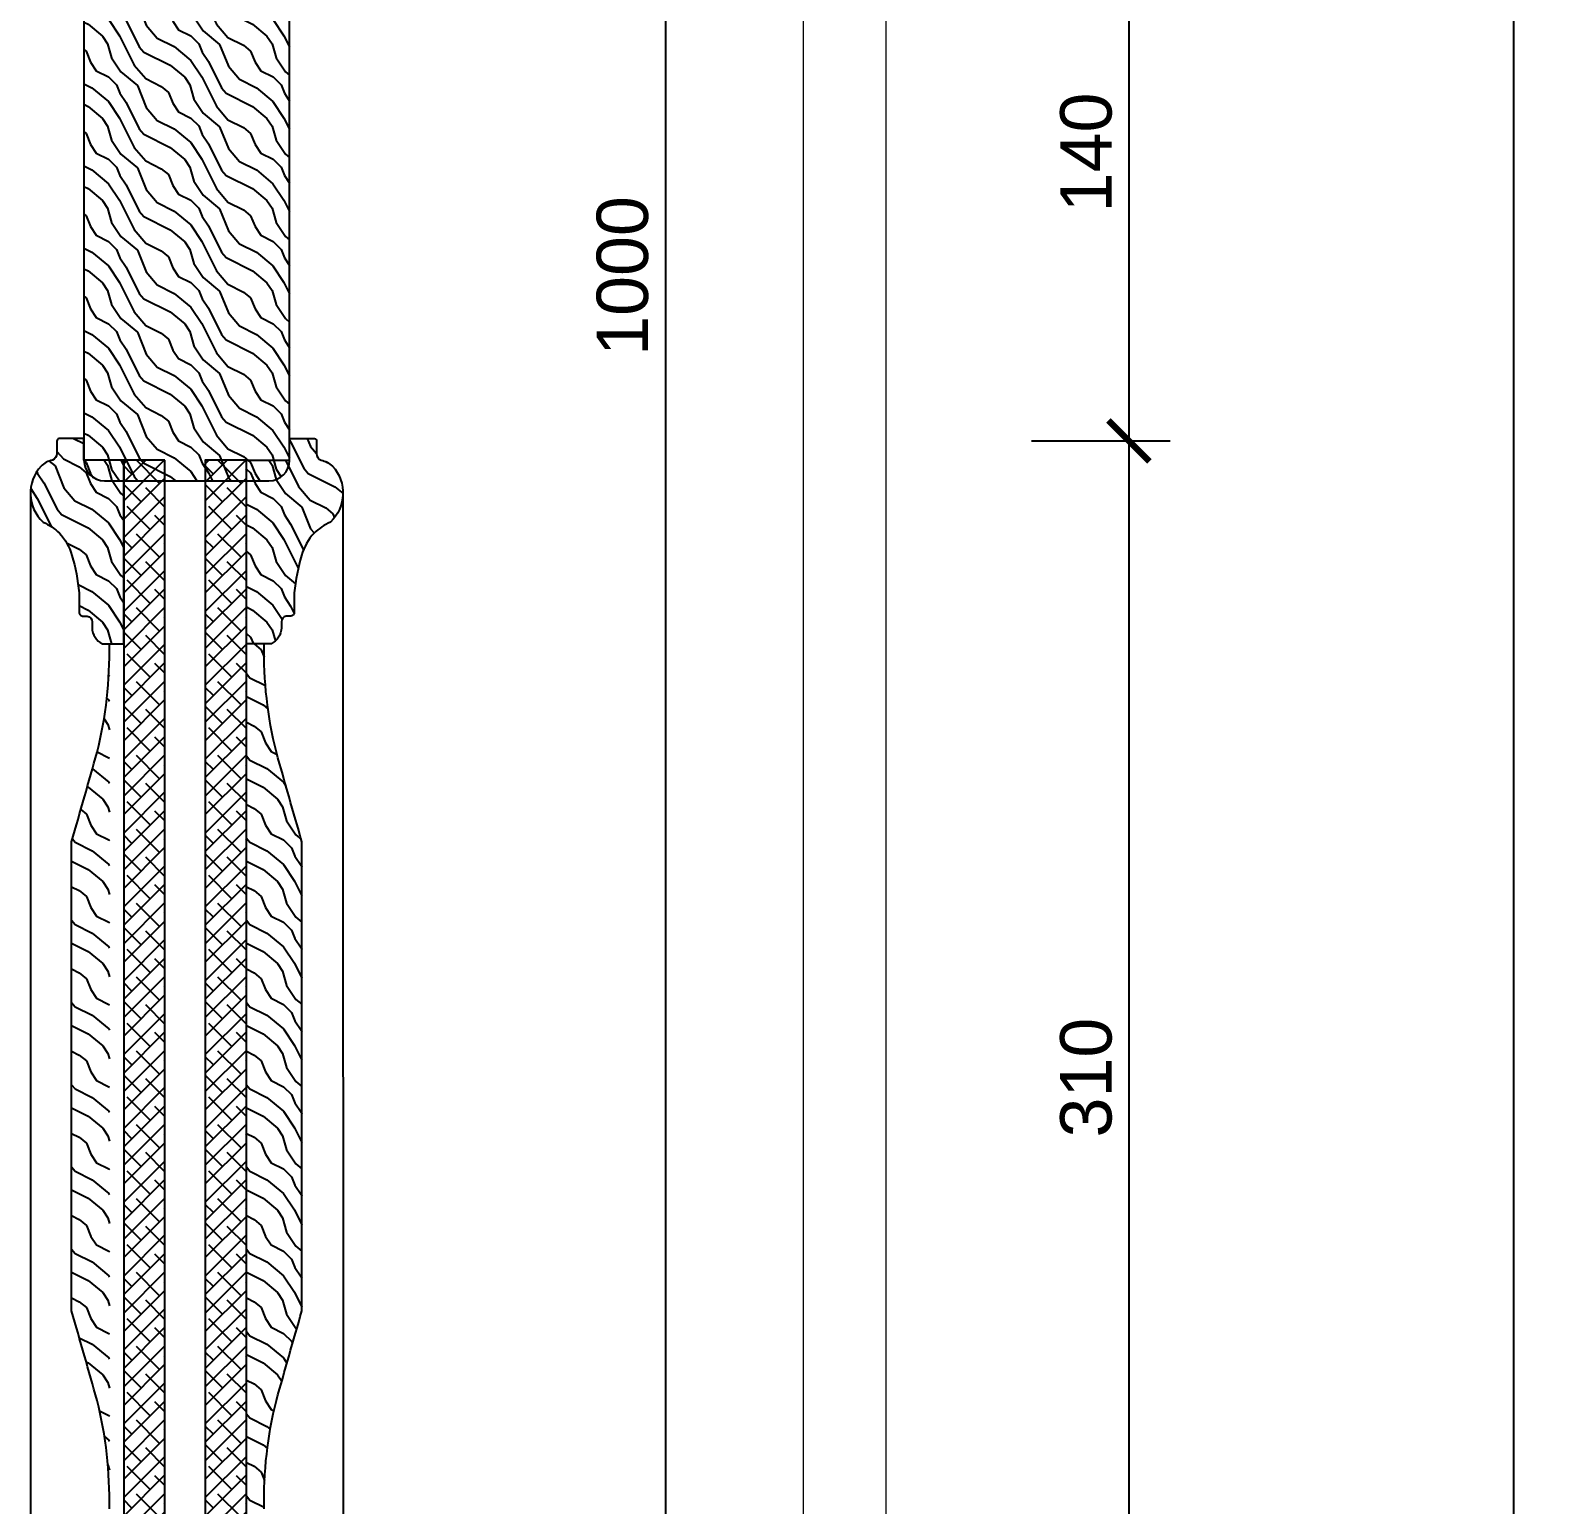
# Model space of a CAD drawing. Header units: millimetres. Extents: x -59920 to -20716, y 18887 to 47087.
# Drawn here: x -32601.2 to -32230.6, y 32014.4 to 32372.9 of the extents above; entities that cross this region are included whole.
import ezdxf

# ---------------------------------------------------------------- set-up
doc = ezdxf.new("R2010")
doc.units = ezdxf.units.MM
doc.layers.add('_ACM-A-DETL-THIN', color=2, linetype='Continuous', lineweight=13)
for name, color, linetype in [('DE-MT', 2, 'Continuous'), ('I-DETL-LW01', 1, 'Continuous'), ('I-DETL-LW251', 251, 'Continuous'), ('I-PL-DOOR', 2, 'Continuous'), ('PE-尺寸标注', 44, 'Continuous')]:
    doc.layers.add(name, color=color, linetype=linetype)
doc.styles.add('Arial', font='arial.ttf')
doc.dimstyles.new('WALL TYPE$0$Aec-Arch-M-5', dxfattribs={"dimscale": 5, "dimtxt": 2.5, "dimasz": 2, "dimexe": 2, "dimexo": 3, "dimgap": 0.8, "dimtad": 1, "dimdec": 0, "dimrnd": 1, "dimzin": 3, "dimdsep": 46, "dimtxsty": 'Arial', "dimblk": 'WALL TYPE$0$_ArchTick', "dimcen": 2.5, "dimdle": 2, "dimclrt": 256, "dimazin": 2, "dimtfac": 0.75, "dimtdec": 0, "dimtix": 1, "dimtmove": 2, "dimatfit": 2, "dimfxl": 5, "dimtolj": 1, "dimtzin": 0, "dimarcsym": 0})
pattern_1 = [(333.4349488199999, (-62010.38234394568, -4871.443039629416), (-1.019981876737565e-09, -19.9999999776412), [4.621368350000001, -17.7393114]), (310.60129465, (-61993.08837769568, -4858.286000279415), (1.801354732045014e-08, -19.99999998960277), [4.158066499999999, -88.037378]), (310.60129465, (-61973.08837769568, -4868.286000279415), (1.801354732045014e-08, -19.99999998960277), [4.158066499999999, -88.037378]), (310.60129465, (-61953.08837769568, -4878.286000279415), (-1.452602260698653e-08, -19.99999995163994), [4.158066499999999, -88.037378]), (333.4349488199999, (-62013.17721594567, -4861.295603629416), (-1.019981876737565e-09, -19.9999999776412), [4.237007800000001, -18.12367195]), (320.19442891, (-62009.38752094566, -4863.190451129416), (7.906897359077856e-10, -20.00000001048199), [2.2404905, -75.86200600000001]), (320.19442891, (-61989.38752094566, -4873.190451129416), (7.906897359077856e-10, -20.00000001048199), [2.2404905, -75.86200600000001]), (320.19442891, (-61969.38752094566, -4883.190451129416), (7.906897359077856e-10, -20.00000001048199), [2.2404905, -75.86200600000001]), (291.8014094899999, (-62007.66632844566, -4864.624778179412), (-2.658085085371908e-08, -19.99999999207266), [2.868712150000001, -50.98293590000001]), (303.69006753, (-62006.60091549568, -4867.288310579414), (-1.246419523148746e-08, -20.00000002516126), [2.521813, -33.53369975]), (333.4349488, (-62005.20206534566, -4869.386585829412), (-8.001298512638747e-09, -19.99999997764121), [3.3552885, -19.00539090000001]), (314.9999999999999, (-62002.20100374566, -4870.887116629416), (-8.88178418209734e-15, -19.99999996643937), [2.7178182, -53.85072430000001]), (314.9999999999999, (-61982.20100374566, -4880.887116629416), (-8.88178418209734e-15, -19.99999996643937), [2.7178182, -53.85072430000001]), (291.8014094899999, (-62000.27921609566, -4872.808904279413), (-2.658085085371908e-08, -19.99999999207266), [2.19237, -51.65927800000001]), (333.4349488, (-62013.63937679568, -4854.814523179415), (-8.001298512638747e-09, -19.99999997764121), [7.189599900000001, -15.1710799]), (320.19442891, (-62007.20880314568, -4858.029810029413), (7.906897359077856e-10, -20.00000001048199), [4.573562000000001, -73.52893490000001]), (320.19442891, (-61987.20880314568, -4868.029810029413), (7.906897359077856e-10, -20.00000001048199), [4.573562000000001, -73.52893490000001]), (320.19442891, (-61967.20880314568, -4878.029810029413), (7.906897359077856e-10, -20.00000001048199), [4.573562000000001, -73.52893490000001]), (303.69006753, (-62003.69529559568, -4860.957732979416), (-1.246419523148746e-08, -20.00000002516126), [2.240559500000001, -33.81495340000001]), (285.9453959, (-62002.45245689567, -4862.821991029417), (-1.449476095816138e-06, -19.99999999510855), [3.5624845, -69.23861445000001]), (303.69006753, (-62001.47376719568, -4866.247405129416), (-1.246419523148746e-08, -20.00000002516126), [4.092966500000001, -31.96254620000001]), (320.19442891, (-61999.20339784567, -4869.652959129413), (7.906897359077856e-10, -20.00000001048199), [5.197338000000001, -72.90515900000001]), (320.19442891, (-61979.20339784567, -4879.652959129413), (7.906897359077856e-10, -20.00000001048199), [5.197338000000001, -72.90515900000001]), (320.1944289, (-61959.20339784567, -4889.652959129413), (-2.699968026931293e-09, -20.00000001048199), [5.197338000000001, -72.90515900000001]), (291.8014094899999, (-61995.21069009567, -4872.980218979417), (-2.658085085371908e-08, -19.99999999207266), [5.714501500000001, -48.13714700000001]), (320.19442891, (-62006.24886644568, -4853.509778379415), (7.906897359077856e-10, -20.00000001048199), [5.214066750000002, -72.88843]), (320.19442891, (-61986.24886644568, -4863.509778379415), (7.906897359077856e-10, -20.00000001048199), [5.214066750000002, -72.88843]), (320.19442891, (-61966.24886644568, -4873.509778379415), (7.906897359077856e-10, -20.00000001048199), [5.214066750000002, -72.88843]), (303.69006753, (-62002.24330944568, -4856.847742579415), (-1.246419523148746e-08, -20.00000002516126), [4.838075000000001, -31.21743775000001]), (296.56505118, (-61999.55962824568, -4860.873264279417), (1.01996633361524e-09, -19.9999999776412), [7.985959999999992, -81.45675899999986]), (296.56505118, (-61979.55962824568, -4870.873264279417), (1.01996633361524e-09, -19.9999999776412), [7.985959999999992, -81.45675899999986]), (310.60129465, (-61995.98817994568, -4868.016145379417), (1.801354732045014e-08, -19.99999998960277), [4.3193014, -87.87614315]), (310.60129465, (-61975.98817994568, -4878.016145379417), (1.801354732045014e-08, -19.99999998960277), [4.3193014, -87.87614315]), (310.60129465, (-61955.98817994568, -4888.016143379416), (1.801354732045014e-08, -19.99999998960277), [4.3193014, -87.87614315]), (303.69006753, (-61999.46499089568, -4854.844467879415), (-1.246419523148746e-08, -20.00000002516126), [2.735791650000001, -33.31972211000001]), (296.5650512, (-61997.94744674567, -4857.120784129413), (8.001280749070372e-09, -19.99999997764121), [7.15807619999999, -82.28464299999983]), (296.5650512, (-61977.94744674567, -4867.120784129413), (-8.144143692767615e-08, -20.00000002236256), [7.15807619999999, -82.28464299999983]), (310.60129465, (-61994.74625794566, -4863.523162129419), (1.801354732045014e-08, -19.99999998960277), [1.700823, -90.49462155]), (310.60129465, (-61974.74625794566, -4873.523162129419), (1.801354732045014e-08, -19.99999998960277), [1.700823, -90.49462155]), (310.60129465, (-61954.74625794566, -4883.523161879417), (1.801354732045014e-08, -19.99999998960277), [1.700823, -90.49462155])]

# ---------------------------------------------------------------- blocks, each defined once
blk = doc.blocks.new('WALL TYPE$0$_ArchTick')
at = {"color": 0, "linetype": 'ByBlock', "const_width": 0.15}
blk.add_lwpolyline([(-0.5, -0.5), (0.5, 0.5)], dxfattribs=at)
blk = doc.blocks.new('*D76')
at = {"layer": 'DE-MT', "color": 0, "lineweight": -2, "transparency": 16777216}
for p, q in [((-32334.06600444522, 32283.10976920863), (-32334.06600444522, 31953.42524147988)), ((-32357.7902243251, 32273.10976920863), (-32324.06600444522, 32273.10976920863)), ((-32357.79022432509, 31963.42524147988), (-32324.06600444522, 31963.42524147988))]:
    blk.add_line(p, q, dxfattribs=at)
at = {"layer": 'Defpoints', "color": 0, "transparency": 16777216}
for p in [(-32372.7902243251, 32273.10976920863), (-32372.79022432509, 31963.42524147988), (-32334.06600444522, 31963.42524147988)]:
    blk.add_point(p, dxfattribs=at)
at = {"layer": 'DE-MT', "color": 0, "lineweight": -2, "transparency": 16777216, "xscale": 10, "yscale": 10, "zscale": 10}
for p, rotation in [((-32334.06600444522, 32273.10976920863), 90), ((-32334.06600444522, 31963.42524147988), 270)]:
    blk.add_blockref('WALL TYPE$0$_ArchTick', p, dxfattribs=dict(at, rotation=rotation))
at = {"layer": 'DE-MT', "transparency": 16777216, "insert": (-32344.45243009323, 32118.26750534425), "char_height": 12.5, "attachment_point": 5, "rotation": 90, "style": 'Arial'}
blk.add_mtext('\\A1;310', dxfattribs=at)
blk = doc.blocks.new('*D78')
at = {"layer": 'DE-MT', "color": 0, "lineweight": -2, "transparency": 16777216}
for p, q in [((-32334.06600444522, 32423.42523913367), (-32334.06600444522, 32263.10976920863)), ((-32357.79022432509, 32413.42523913367), (-32324.06600444522, 32413.42523913367)), ((-32357.7902243251, 32273.10976920863), (-32324.06600444522, 32273.10976920863))]:
    blk.add_line(p, q, dxfattribs=at)
at = {"layer": 'Defpoints', "color": 0, "transparency": 16777216}
for p in [(-32372.79022432509, 32413.42523913367), (-32372.7902243251, 32273.10976920863), (-32334.06600444522, 32273.10976920863)]:
    blk.add_point(p, dxfattribs=at)
at = {"layer": 'DE-MT', "color": 0, "lineweight": -2, "transparency": 16777216, "xscale": 10, "yscale": 10, "zscale": 10}
for p, rotation in [((-32334.06600444522, 32413.42523913367), 90), ((-32334.06600444522, 32273.10976920863), 270)]:
    blk.add_blockref('WALL TYPE$0$_ArchTick', p, dxfattribs=dict(at, rotation=rotation))
at = {"layer": 'DE-MT', "transparency": 16777216, "insert": (-32344.44816679173, 32343.26750417115), "char_height": 12.5, "attachment_point": 5, "rotation": 90, "style": 'Arial'}
blk.add_mtext('\\A1;140', dxfattribs=at)
blk = doc.blocks.new('*D100')
at = {"layer": 'DE-MT', "color": 0, "lineweight": -2, "transparency": 16777216}
for p, q in [((-32240.56888400178, 35108.06342534166), (-32240.56888400178, 31803.42524075781)), ((-32378.19000034612, 35098.06342534166), (-32230.56888400178, 35098.06342534166)), ((-32378.18965275053, 31813.42524075781), (-32230.56888400178, 31813.42524075781))]:
    blk.add_line(p, q, dxfattribs=at)
at = {"layer": 'Defpoints', "color": 0, "transparency": 16777216}
for p in [(-32393.19000034612, 35098.06342534166), (-32393.18965275053, 31813.42524075781), (-32240.56888400178, 31813.42524075781)]:
    blk.add_point(p, dxfattribs=at)
at = {"layer": 'DE-MT', "color": 0, "lineweight": -2, "transparency": 16777216, "xscale": 10, "yscale": 10, "zscale": 10}
for p, rotation in [((-32240.56888400178, 35098.06342534166), 90), ((-32240.56888400178, 31813.42524075781), 270)]:
    blk.add_blockref('WALL TYPE$0$_ArchTick', p, dxfattribs=dict(at, rotation=rotation))
at = {"layer": 'DE-MT', "transparency": 16777216, "insert": (-32250.95530964973, 32784.99431544964), "char_height": 12.5, "attachment_point": 5, "rotation": 90, "style": 'Arial'}
blk.add_mtext('\\A1;3285', dxfattribs=at)
blk = doc.blocks.new('*D97')
at = {"layer": 'DE-MT', "color": 0, "lineweight": -2, "transparency": 16777216}
for p, q in [((-32446.79532996926, 32823.02950510204), (-32446.79532996926, 31803.42524075781)), ((-32504.28839977216, 32813.02950510204), (-32436.79532996926, 32813.02950510204)), ((-32464.34072236041, 31813.42524075781), (-32436.79532996926, 31813.42524075781))]:
    blk.add_line(p, q, dxfattribs=at)
at = {"layer": 'Defpoints', "color": 0, "transparency": 16777216}
for p in [(-32519.28839977216, 32813.02950510204), (-32479.34072236041, 31813.42524075781), (-32446.79532996926, 31813.42524075781)]:
    blk.add_point(p, dxfattribs=at)
at = {"layer": 'DE-MT', "color": 0, "lineweight": -2, "transparency": 16777216, "xscale": 10, "yscale": 10, "zscale": 10}
for p, rotation in [((-32446.79532996926, 32813.02950510204), 90), ((-32446.79532996926, 31813.42524075781), 270)]:
    blk.add_blockref('WALL TYPE$0$_ArchTick', p, dxfattribs=dict(at, rotation=rotation))
at = {"layer": 'DE-MT', "transparency": 16777216, "insert": (-32457.17749231576, 32313.22737292993), "char_height": 12.5, "attachment_point": 5, "rotation": 90, "style": 'Arial'}
blk.add_mtext('\\A1;1000', dxfattribs=at)

msp = doc.modelspace()

# ---------------------------------------------------------------- hatches: boundary and pattern name
at = {"layer": 'I-DETL-LW251'}
h = msp.add_hatch(dxfattribs=at)
h.set_pattern_fill('ANSI38', color=250, angle=-360.0000000000001)
h.set_pattern_definition([(44.99999999999994, (-61724.20981574882, -3303.509673697354), (-2.245064030267286, 2.245064030267291), []), (134.9999999999999, (-61724.20981574882, -3303.509673697354), (-6.735192090801862, 2.245064030267295), [7.9375, -4.7625])])
h.paths.add_polyline_path([(-32568.51376072472, 32268.42534543986), (-32578.51376072472, 32268.42534543986), (-32578.51376072469, 31968.73738295545), (-32568.51376072469, 31968.73738295545)])
h = msp.add_hatch(dxfattribs=at)
h.set_pattern_fill('ANSI38', color=250, angle=-360.0000000000001)
h.set_pattern_definition([(44.99999999999994, (-61704.38612491326, -3303.509778387899), (-2.245064030267286, 2.245064030267291), []), (134.9999999999999, (-61704.38612491326, -3303.509778387899), (-6.735192090801862, 2.245064030267295), [7.9375, -4.7625])])
h.paths.add_polyline_path([(-32548.69006988914, 32268.42524074931), (-32558.69006988914, 32268.42524074931), (-32558.69006988912, 31968.73727826491), (-32548.69006988912, 31968.73727826491)])
at = {"layer": 'PE-尺寸标注'}
h = msp.add_hatch(dxfattribs=at)
h.set_pattern_fill('木纹面1', color=250, scale=5.000000000000001, angle=-90.00000000000001, style=0, pattern_type=2)
h.set_pattern_definition([(333.4349488199999, (-62010.38234394566, -4268.943039629648), (-1.019981876737565e-09, -19.9999999776412), [4.621368350000001, -17.7393114]), (310.60129465, (-61993.08837769566, -4255.786000279648), (1.801354732045014e-08, -19.99999998960277), [4.158066499999999, -88.037378]), (310.60129465, (-61973.08837769566, -4265.786000279648), (1.801354732045014e-08, -19.99999998960277), [4.158066499999999, -88.037378]), (310.60129465, (-61953.08837769566, -4275.786000279648), (-1.452602260698653e-08, -19.99999995163994), [4.158066499999999, -88.037378]), (333.4349488199999, (-62013.17721594566, -4258.795603629649), (-1.019981876737565e-09, -19.9999999776412), [4.237007800000001, -18.12367195]), (320.19442891, (-62009.38752094566, -4260.690451129649), (7.906897359077856e-10, -20.00000001048199), [2.2404905, -75.86200600000001]), (320.19442891, (-61989.38752094566, -4270.690451129649), (7.906897359077856e-10, -20.00000001048199), [2.2404905, -75.86200600000001]), (320.19442891, (-61969.38752094566, -4280.690451129649), (7.906897359077856e-10, -20.00000001048199), [2.2404905, -75.86200600000001]), (291.8014094899999, (-62007.66632844566, -4262.124778179645), (-2.658085085371908e-08, -19.99999999207266), [2.868712150000001, -50.98293590000001]), (303.69006753, (-62006.60091549567, -4264.788310579646), (-1.246419523148746e-08, -20.00000002516126), [2.521813, -33.53369975]), (333.4349488, (-62005.20206534566, -4266.886585829645), (-8.001298512638747e-09, -19.99999997764121), [3.3552885, -19.00539090000001]), (314.9999999999999, (-62002.20100374566, -4268.387116629649), (-8.88178418209734e-15, -19.99999996643937), [2.7178182, -53.85072430000001]), (314.9999999999999, (-61982.20100374566, -4278.387116629649), (-8.88178418209734e-15, -19.99999996643937), [2.7178182, -53.85072430000001]), (291.8014094899999, (-62000.27921609566, -4270.308904279646), (-2.658085085371908e-08, -19.99999999207266), [2.19237, -51.65927800000001]), (333.4349488, (-62013.63937679566, -4252.314523179648), (-8.001298512638747e-09, -19.99999997764121), [7.189599900000001, -15.1710799]), (320.19442891, (-62007.20880314567, -4255.529810029646), (7.906897359077856e-10, -20.00000001048199), [4.573562000000001, -73.52893490000001]), (320.19442891, (-61987.20880314567, -4265.529810029646), (7.906897359077856e-10, -20.00000001048199), [4.573562000000001, -73.52893490000001]), (320.19442891, (-61967.20880314567, -4275.529810029646), (7.906897359077856e-10, -20.00000001048199), [4.573562000000001, -73.52893490000001]), (303.69006753, (-62003.69529559567, -4258.457732979648), (-1.246419523148746e-08, -20.00000002516126), [2.240559500000001, -33.81495340000001]), (285.9453959, (-62002.45245689565, -4260.32199102965), (-1.449476095816138e-06, -19.99999999510855), [3.5624845, -69.23861445000001]), (303.69006753, (-62001.47376719567, -4263.747405129649), (-1.246419523148746e-08, -20.00000002516126), [4.092966500000001, -31.96254620000001]), (320.19442891, (-61999.20339784566, -4267.152959129646), (7.906897359077856e-10, -20.00000001048199), [5.197338000000001, -72.90515900000001]), (320.19442891, (-61979.20339784566, -4277.152959129646), (7.906897359077856e-10, -20.00000001048199), [5.197338000000001, -72.90515900000001]), (320.1944289, (-61959.20339784566, -4287.152959129646), (-2.699968026931293e-09, -20.00000001048199), [5.197338000000001, -72.90515900000001]), (291.8014094899999, (-61995.21069009566, -4270.48021897965), (-2.658085085371908e-08, -19.99999999207266), [5.714501500000001, -48.13714700000001]), (320.19442891, (-62006.24886644566, -4251.009778379648), (7.906897359077856e-10, -20.00000001048199), [5.214066750000002, -72.88843]), (320.19442891, (-61986.24886644566, -4261.009778379648), (7.906897359077856e-10, -20.00000001048199), [5.214066750000002, -72.88843]), (320.19442891, (-61966.24886644566, -4271.009778379648), (7.906897359077856e-10, -20.00000001048199), [5.214066750000002, -72.88843]), (303.69006753, (-62002.24330944566, -4254.347742579648), (-1.246419523148746e-08, -20.00000002516126), [4.838075000000001, -31.21743775000001]), (296.56505118, (-61999.55962824567, -4258.373264279649), (1.01996633361524e-09, -19.9999999776412), [7.985959999999992, -81.45675899999988]), (296.56505118, (-61979.55962824567, -4268.373264279649), (1.01996633361524e-09, -19.9999999776412), [7.985959999999992, -81.45675899999988]), (310.60129465, (-61995.98817994566, -4265.51614537965), (1.801354732045014e-08, -19.99999998960277), [4.3193014, -87.87614315]), (310.60129465, (-61975.98817994566, -4275.51614537965), (1.801354732045014e-08, -19.99999998960277), [4.3193014, -87.87614315]), (310.60129465, (-61955.98817994566, -4285.516143379649), (1.801354732045014e-08, -19.99999998960277), [4.3193014, -87.87614315]), (303.69006753, (-61999.46499089566, -4252.344467879648), (-1.246419523148746e-08, -20.00000002516126), [2.735791650000001, -33.31972211000001]), (296.5650512, (-61997.94744674566, -4254.620784129645), (8.001280749070372e-09, -19.99999997764121), [7.158076199999991, -82.28464299999985]), (296.5650512, (-61977.94744674566, -4264.620784129645), (-8.144143692767615e-08, -20.00000002236256), [7.158076199999991, -82.28464299999985]), (310.60129465, (-61994.74625794566, -4261.023162129652), (1.801354732045014e-08, -19.99999998960277), [1.700823, -90.49462155]), (310.60129465, (-61974.74625794566, -4271.023162129652), (1.801354732045014e-08, -19.99999998960277), [1.700823, -90.49462155]), (310.60129465, (-61954.74625794566, -4281.02316187965), (1.801354732045014e-08, -19.99999998960277), [1.700823, -90.49462155])])
edge = h.paths.add_edge_path()
edge.add_line((-32538.19000034611, 32268.4252407578), (-32538.19000034611, 32413.73727827339))
edge.add_arc((-32543.19000034611, 32413.73727827339), 5, 0, 90)
edge.add_line((-32543.19000034611, 32418.73727827339), (-32583.19000034611, 32418.73727827339))
edge.add_arc((-32583.19000034611, 32413.73727827339), 5, 90, 180)
edge.add_line((-32588.19000034611, 32413.73727827339), (-32588.19000034611, 32268.4252407578))
edge.add_arc((-32583.19000034611, 32268.4252407578), 5, 180, 270)
edge.add_line((-32583.19000034611, 32263.4252407578), (-32543.19000034611, 32263.4252407578))
edge.add_arc((-32543.19000034611, 32268.4252407578), 5, 270, 360)
h = msp.add_hatch(dxfattribs=at)
h.set_pattern_fill('木纹面1', color=250, scale=5.000000000000001, angle=-90.00000000000001, style=0, pattern_type=2)
h.set_pattern_definition(pattern_1)
edge = h.paths.add_edge_path()
edge.add_line((-32588.19000030834, 32273.73727744231), (-32594.25574866901, 32273.73727978851))
edge.add_arc((-32594.10922793368, 32273.10976920859), 0.6443895202438417, 103.1428197418985, 182.5104365691178)
edge.add_line((-32594.75299900729, 32273.08154406752), (-32594.75246691067, 32270.03215742098))
edge.add_arc((-32596.6301545902, 32270.12637961133), 1.880050223536046, 294.11766856359344, 357.12731274449305, ccw=False)
edge.add_arc((-32594.94390089545, 32263.21822018631), 5.272757648917668, 100.0269017700956, 134.348586498437)
edge.add_arc((-32591.49444048716, 32260.424296176), 9.69555985895957, 137.3856865509341, 226.9553323903619)
edge.add_arc((-32604.24622153502, 32239.7645290486), 14.89561338421218, 47.328340913263276, 65.68252500635151, ccw=False)
edge.add_arc((-32604.24767797389, 32241.51020180197), 13.66451133288141, 15.962954618759625, 42.35637117540858, ccw=False)
edge.add_arc((-32641.55399397136, 32230.79692094692), 52.47862186099668, 5.880140158462211, 16.007006305145183, ccw=False)
edge.add_line((-32589.35149429506, 32236.17323752764), (-32589.35149420745, 32231.44565502477))
edge.add_arc((-32588.38707432429, 32231.44472128907), 0.9644203351730569, 179.9445271724169, 273.9098940141832)
edge.add_line((-32588.32131284239, 32230.48254562403), (-32587.36877849625, 32230.48254562403))
edge.add_arc((-32587.69286204815, 32229.03705620855), 1.481374293985216, 1.6899392576638093, 77.36306983752718, ccw=False)
edge.add_line((-32586.21213207214, 32229.08074301468), (-32586.21213207214, 32227.69265139744))
edge.add_arc((-32581.6908453227, 32227.79543339532), 4.52245486541985, 181.3022754106027, 243.8098876883482)
edge.add_line((-32583.68683531766, 32223.73727840201), (-32578.51386148563, 32223.73727840201))
edge.add_line((-32578.51386148563, 32223.73727840201), (-32578.51362548483, 32268.42524074686))
edge.add_line((-32578.51362548483, 32268.42524074686), (-32588.19000043158, 32268.42524080408))
edge.add_line((-32588.19000043158, 32268.42524080408), (-32588.1902061509, 32273.73727744237))
h = msp.add_hatch(dxfattribs=at)
h.set_pattern_fill('木纹面1', color=250, scale=5.000000000000001, angle=-90.00000000000001, style=0, pattern_type=2)
h.set_pattern_definition(pattern_1)
edge = h.paths.add_edge_path()
edge.add_line((-32538.19000038389, 32273.73727744231), (-32532.12425202321, 32273.73727978851))
edge.add_arc((-32532.27077275854, 32273.10976920859), 0.6443895202438417, -2.5104365691179282, 76.8571802581015, ccw=False)
edge.add_line((-32531.62700168494, 32273.08154406752), (-32531.62753378155, 32270.03215742098))
edge.add_arc((-32529.74984610202, 32270.12637961133), 1.880050223536046, 182.8726872555069, 245.8823314364066)
edge.add_arc((-32531.43609979677, 32263.21822018631), 5.272757648917668, 45.6514135015629, 79.9730982299044, ccw=False)
edge.add_arc((-32534.88556020507, 32260.424296176), 9.69555985895957, -46.95533239036189, 42.61431344906589, ccw=False)
edge.add_arc((-32522.13377915721, 32239.7645290486), 14.89561338421218, 114.3174749936486, 132.6716590867368)
edge.add_arc((-32522.13232271833, 32241.51020180197), 13.66451133288141, 137.6436288245914, 164.0370453812405)
edge.add_arc((-32484.82600672087, 32230.79692094692), 52.47862186099668, 163.9929936948548, 174.1198598415378)
edge.add_line((-32537.02850639716, 32236.17323752764), (-32537.02850648478, 32231.44565502477))
edge.add_arc((-32537.99292636794, 32231.44472128907), 0.9644203351730569, -93.90989401418318, 0.05547282758311667, ccw=False)
edge.add_line((-32538.05868784984, 32230.48254562403), (-32539.01122219598, 32230.48254562403))
edge.add_arc((-32538.68713864408, 32229.03705620855), 1.481374293985216, 102.6369301624728, 178.3100607423362)
edge.add_line((-32540.16786862008, 32229.08074301468), (-32540.16786862008, 32227.69265139744))
edge.add_arc((-32544.68915536952, 32227.79543339532), 4.52245486541985, 296.1901123116518, 358.69772458939724, ccw=False)
edge.add_line((-32542.69316537456, 32223.73727840201), (-32548.68983388833, 32223.73727840201))
edge.add_line((-32548.68983388833, 32223.73727840201), (-32548.69006988914, 32268.42524074931))
edge.add_line((-32548.69006988914, 32268.42524074931), (-32538.19000026065, 32268.42524080653))
edge.add_line((-32538.19000026065, 32268.42524080653), (-32538.18979454133, 32273.73727744237))
h = msp.add_hatch(dxfattribs=at)
h.set_pattern_fill('木纹面1', color=250, scale=5.000000000000001, angle=-90.00000000000001, style=0, pattern_type=2)
h.set_pattern_definition([(333.4349488199999, (-32547.82354738914, 31995.49197927007), (-1.019980652090767e-09, -19.9999999776412), [4.621368350000001, -17.7393114]), (310.60129465, (-32530.52958113914, 32008.64901862007), (1.801354854509694e-08, -19.99999998960277), [4.1580665, -88.03737800000002]), (310.60129465, (-32510.52958113914, 31998.64901862007), (1.801354854509694e-08, -19.99999998960277), [4.1580665, -88.03737800000002]), (310.60129465, (-32490.52958113914, 31988.64901862007), (-1.452602138233973e-08, -19.99999995163994), [4.1580665, -88.03737800000002]), (333.4349488199999, (-32550.61841938914, 32005.63941527007), (-1.019980652090767e-09, -19.9999999776412), [4.237007800000001, -18.12367195]), (320.19442891, (-32546.82872438914, 32003.74456777007), (7.906909605545854e-10, -20.00000001048199), [2.2404905, -75.86200600000001]), (320.19442891, (-32526.82872438914, 31993.74456777007), (7.906909605545854e-10, -20.00000001048199), [2.2404905, -75.86200600000001]), (320.19442891, (-32506.82872438914, 31983.74456777007), (7.906909605545854e-10, -20.00000001048199), [2.2404905, -75.86200600000001]), (291.80140949, (-32545.10753188914, 32002.31024072007), (-2.658084962907228e-08, -19.99999999207266), [2.868712150000001, -50.98293590000001]), (303.69006753, (-32544.04211893914, 31999.64670832007), (-1.246419400684066e-08, -20.00000002516126), [2.521813, -33.53369975]), (333.4349488, (-32542.64326878914, 31997.54843307007), (-8.001297287991949e-09, -19.99999997764121), [3.3552885, -19.00539090000001]), (314.9999999999999, (-32539.64220718914, 31996.04790227007), (-7.657137385004982e-15, -19.99999996643937), [2.7178182, -53.85072430000001]), (314.9999999999999, (-32519.64220718914, 31986.04790227007), (-7.657137385004982e-15, -19.99999996643937), [2.7178182, -53.85072430000001]), (291.80140949, (-32537.72041953914, 31994.12611462007), (-2.658084962907228e-08, -19.99999999207266), [2.19237, -51.65927800000001]), (333.4349488, (-32551.08058023914, 32012.12049572007), (-8.001297287991949e-09, -19.99999997764121), [7.189599900000001, -15.1710799]), (320.19442891, (-32544.65000658914, 32008.90520887007), (7.906909605545854e-10, -20.00000001048199), [4.573562000000001, -73.52893490000001]), (320.19442891, (-32524.65000658914, 31998.90520887007), (7.906909605545854e-10, -20.00000001048199), [4.573562000000001, -73.52893490000001]), (320.19442891, (-32504.65000658914, 31988.90520887007), (7.906909605545854e-10, -20.00000001048199), [4.573562000000001, -73.52893490000001]), (303.69006753, (-32541.13649903914, 32005.97728592007), (-1.246419400684066e-08, -20.00000002516126), [2.240559500000001, -33.81495340000001]), (285.9453959, (-32539.89366033914, 32004.11302787007), (-1.449476094591491e-06, -19.99999999510855), [3.5624845, -69.23861445000001]), (303.69006753, (-32538.91497063914, 32000.68761377007), (-1.246419400684066e-08, -20.00000002516126), [4.092966500000001, -31.96254620000001]), (320.19442891, (-32536.64460128914, 31997.28205977007), (7.906909605545854e-10, -20.00000001048199), [5.197338000000001, -72.90515900000001]), (320.19442891, (-32516.64460128914, 31987.28205977007), (7.906909605545854e-10, -20.00000001048199), [5.197338000000001, -72.90515900000001]), (320.1944289, (-32496.64460128914, 31977.28205977007), (-2.699966802284493e-09, -20.00000001048199), [5.197338000000001, -72.90515900000001]), (291.80140949, (-32532.65189353914, 31993.95479992007), (-2.658084962907228e-08, -19.99999999207266), [5.714501500000001, -48.13714700000001]), (320.19442891, (-32543.69006988914, 32013.42524052007), (7.906909605545854e-10, -20.00000001048199), [5.214066750000002, -72.88843]), (320.19442891, (-32523.69006988914, 32003.42524052007), (7.906909605545854e-10, -20.00000001048199), [5.214066750000002, -72.88843]), (320.19442891, (-32503.69006988914, 31993.42524052007), (7.906909605545854e-10, -20.00000001048199), [5.214066750000002, -72.88843]), (303.69006753, (-32539.68451288914, 32010.08727632007), (-1.246419400684066e-08, -20.00000002516126), [4.838075000000001, -31.21743775000001]), (296.56505118, (-32537.00083168914, 32006.06175462007), (1.019967558262038e-09, -19.9999999776412), [7.985959999999994, -81.4567589999999]), (296.56505118, (-32517.00083168914, 31996.06175462007), (1.019967558262038e-09, -19.9999999776412), [7.985959999999994, -81.4567589999999]), (310.60129465, (-32533.42938338914, 31998.91887352007), (1.801354854509694e-08, -19.99999998960277), [4.319301400000001, -87.87614315000002]), (310.60129465, (-32513.42938338914, 31988.91887352007), (1.801354854509694e-08, -19.99999998960277), [4.319301400000001, -87.87614315000002]), (310.60129465, (-32493.42938338914, 31978.91887552007), (1.801354854509694e-08, -19.99999998960277), [4.319301400000001, -87.87614315000002]), (303.69006753, (-32536.90619433914, 32012.09055102007), (-1.246419400684066e-08, -20.00000002516126), [2.735791650000001, -33.31972211000001]), (296.5650512, (-32535.38865018914, 32009.81423477007), (8.00128197371717e-09, -19.99999997764121), [7.158076199999994, -82.28464299999989]), (296.5650512, (-32515.38865018914, 31999.81423477007), (-8.144143570302936e-08, -20.00000002236256), [7.158076199999994, -82.28464299999989]), (310.60129465, (-32532.18746138914, 32003.41185677007), (1.801354854509694e-08, -19.99999998960277), [1.700823, -90.49462155000002]), (310.60129465, (-32512.18746138914, 31993.41185677007), (1.801354854509694e-08, -19.99999998960277), [1.700823, -90.49462155000002]), (310.60129465, (-32492.18746138914, 31983.41185702007), (1.801354854509694e-08, -19.99999998960277), [1.700823, -90.49462155000002])])
h.paths.add_polyline_path([(-32548.69006988912, 32013.42524052007), (-32544.36636697154, 32013.42524052007, -0.06655622492854259), (-32541.39155778895, 32039.73874598599, -0.001844629373929641), (-32535.19000034612, 32061.53615777169), (-32535.19000034613, 32175.62636115039, -0.001844629373872542), (-32541.39155778876, 32197.42377293541, -0.06655622493028851), (-32544.36636697153, 32223.73727840201), (-32548.69006988914, 32223.73727840201)])
h = msp.add_hatch(dxfattribs=at)
h.set_pattern_fill('木纹面1', color=250, scale=5.000000000000001, angle=-90.00000000000001, style=0, pattern_type=2)
h.set_pattern_definition([(333.4349488199999, (-32590.32347784612, 31995.49197927007), (-1.019980652090767e-09, -19.9999999776412), [4.621368350000001, -17.7393114]), (310.60129465, (-32573.02951159612, 32008.64901862007), (1.801354854509694e-08, -19.99999998960277), [4.1580665, -88.03737800000002]), (310.60129465, (-32553.02951159612, 31998.64901862007), (1.801354854509694e-08, -19.99999998960277), [4.1580665, -88.03737800000002]), (310.60129465, (-32533.02951159612, 31988.64901862007), (-1.452602138233973e-08, -19.99999995163994), [4.1580665, -88.03737800000002]), (333.4349488199999, (-32593.11834984612, 32005.63941527007), (-1.019980652090767e-09, -19.9999999776412), [4.237007800000001, -18.12367195]), (320.19442891, (-32589.32865484612, 32003.74456777007), (7.906909605545854e-10, -20.00000001048199), [2.2404905, -75.86200600000001]), (320.19442891, (-32569.32865484612, 31993.74456777007), (7.906909605545854e-10, -20.00000001048199), [2.2404905, -75.86200600000001]), (320.19442891, (-32549.32865484612, 31983.74456777007), (7.906909605545854e-10, -20.00000001048199), [2.2404905, -75.86200600000001]), (291.80140949, (-32587.60746234612, 32002.31024072007), (-2.658084962907228e-08, -19.99999999207266), [2.868712150000001, -50.98293590000001]), (303.69006753, (-32586.54204939612, 31999.64670832007), (-1.246419400684066e-08, -20.00000002516126), [2.521813, -33.53369975]), (333.4349488, (-32585.14319924612, 31997.54843307007), (-8.001297287991949e-09, -19.99999997764121), [3.3552885, -19.00539090000001]), (314.9999999999999, (-32582.14213764612, 31996.04790227007), (-7.657137385004982e-15, -19.99999996643937), [2.7178182, -53.85072430000001]), (314.9999999999999, (-32562.14213764612, 31986.04790227007), (-7.657137385004982e-15, -19.99999996643937), [2.7178182, -53.85072430000001]), (291.80140949, (-32580.22034999612, 31994.12611462007), (-2.658084962907228e-08, -19.99999999207266), [2.19237, -51.65927800000001]), (333.4349488, (-32593.58051069612, 32012.12049572007), (-8.001297287991949e-09, -19.99999997764121), [7.189599900000001, -15.1710799]), (320.19442891, (-32587.14993704612, 32008.90520887007), (7.906909605545854e-10, -20.00000001048199), [4.573562000000001, -73.52893490000001]), (320.19442891, (-32567.14993704612, 31998.90520887007), (7.906909605545854e-10, -20.00000001048199), [4.573562000000001, -73.52893490000001]), (320.19442891, (-32547.14993704612, 31988.90520887007), (7.906909605545854e-10, -20.00000001048199), [4.573562000000001, -73.52893490000001]), (303.69006753, (-32583.63642949612, 32005.97728592007), (-1.246419400684066e-08, -20.00000002516126), [2.240559500000001, -33.81495340000001]), (285.9453959, (-32582.39359079612, 32004.11302787007), (-1.449476094591491e-06, -19.99999999510855), [3.5624845, -69.23861445000001]), (303.69006753, (-32581.41490109612, 32000.68761377007), (-1.246419400684066e-08, -20.00000002516126), [4.092966500000001, -31.96254620000001]), (320.19442891, (-32579.14453174612, 31997.28205977007), (7.906909605545854e-10, -20.00000001048199), [5.197338000000001, -72.90515900000001]), (320.19442891, (-32559.14453174612, 31987.28205977007), (7.906909605545854e-10, -20.00000001048199), [5.197338000000001, -72.90515900000001]), (320.1944289, (-32539.14453174612, 31977.28205977007), (-2.699966802284493e-09, -20.00000001048199), [5.197338000000001, -72.90515900000001]), (291.80140949, (-32575.15182399612, 31993.95479992007), (-2.658084962907228e-08, -19.99999999207266), [5.714501500000001, -48.13714700000001]), (320.19442891, (-32586.19000034612, 32013.42524052007), (7.906909605545854e-10, -20.00000001048199), [5.214066750000002, -72.88843]), (320.19442891, (-32566.19000034612, 32003.42524052007), (7.906909605545854e-10, -20.00000001048199), [5.214066750000002, -72.88843]), (320.19442891, (-32546.19000034612, 31993.42524052007), (7.906909605545854e-10, -20.00000001048199), [5.214066750000002, -72.88843]), (303.69006753, (-32582.18444334612, 32010.08727632007), (-1.246419400684066e-08, -20.00000002516126), [4.838075000000001, -31.21743775000001]), (296.56505118, (-32579.50076214612, 32006.06175462007), (1.019967558262038e-09, -19.9999999776412), [7.985959999999994, -81.4567589999999]), (296.56505118, (-32559.50076214612, 31996.06175462007), (1.019967558262038e-09, -19.9999999776412), [7.985959999999994, -81.4567589999999]), (310.60129465, (-32575.92931384612, 31998.91887352007), (1.801354854509694e-08, -19.99999998960277), [4.319301400000001, -87.87614315000002]), (310.60129465, (-32555.92931384612, 31988.91887352007), (1.801354854509694e-08, -19.99999998960277), [4.319301400000001, -87.87614315000002]), (310.60129465, (-32535.92931384612, 31978.91887552007), (1.801354854509694e-08, -19.99999998960277), [4.319301400000001, -87.87614315000002]), (303.69006753, (-32579.40612479612, 32012.09055102007), (-1.246419400684066e-08, -20.00000002516126), [2.735791650000001, -33.31972211000001]), (296.5650512, (-32577.88858064612, 32009.81423477007), (8.00128197371717e-09, -19.99999997764121), [7.158076199999994, -82.28464299999989]), (296.5650512, (-32557.88858064612, 31999.81423477007), (-8.144143570302936e-08, -20.00000002236256), [7.158076199999994, -82.28464299999989]), (310.60129465, (-32574.68739184612, 32003.41185677007), (1.801354854509694e-08, -19.99999998960277), [1.700823, -90.49462155000002]), (310.60129465, (-32554.68739184612, 31993.41185677007), (1.801354854509694e-08, -19.99999998960277), [1.700823, -90.49462155000002]), (310.60129465, (-32534.68739184612, 31983.41185702007), (1.801354854509694e-08, -19.99999998960277), [1.700823, -90.49462155000002])])
h.paths.add_polyline_path([(-32584.98844290356, 32197.42377293504, -0.001844629373841571), (-32591.1900003461, 32175.62636115039), (-32591.19000034612, 32061.53615777169, -0.00184462937388203), (-32584.98844290345, 32039.73874598655, -0.06144992305351291), (-32581.99296361665, 32015.45744562018), (-32582.00690004673, 32220.03636935179, -0.05725947848369532)])

# ---------------------------------------------------------------- linework, layer by layer
at = {"layer": '_ACM-A-DETL-THIN', "color": 8}
for points in [[(-32393.18965275052, 35041.05648385148), (-32393.18965275052, 31813.4252407578)], [(-32413.30308959952, 34938.06342534165), (-32413.30308959952, 31794.69440649825)]]:
    msp.add_lwpolyline(points, dxfattribs=at)
at = {"layer": 'I-DETL-LW01'}
for points in [[(-32568.51376072472, 32268.42534543986), (-32578.51376072472, 32268.42534543986), (-32578.51376072469, 31968.73738295545), (-32568.51376072469, 31968.73738295545)], [(-32548.69006988914, 32268.42524074931), (-32558.69006988914, 32268.42524074931), (-32558.69006988912, 31968.73727826491), (-32548.69006988912, 31968.73727826491)]]:
    msp.add_lwpolyline(points, close=True, dxfattribs=at)
at = {"layer": 'I-PL-DOOR'}
msp.add_lwpolyline([(-32538.19000034611, 32268.4252407578), (-32538.19000034611, 32413.73727827339, 0.414213562373095), (-32543.19000034611, 32418.73727827339), (-32583.19000034611, 32418.73727827339, 0.414213562373095), (-32588.19000034611, 32413.73727827339), (-32588.19000034611, 32268.4252407578, 0.414213562373095), (-32583.19000034611, 32263.4252407578), (-32543.19000034611, 32263.4252407578, 0.414213562373095)], format="xyb", close=True, dxfattribs=at)
for points in [[(-32588.19000030834, 32273.73727744231), (-32594.25574866901, 32273.73727978851, 0.3608485339639558), (-32594.75299900729, 32273.08154406752), (-32594.75246691067, 32270.03215742098, -0.2820745966352216), (-32595.86194362888, 32268.41044232754, 0.1508862683582727), (-32598.62967416397, 32266.98877036331, 0.4120153201889672), (-32598.11232243146, 32253.33856971007, -0.08025688912617258), (-32594.15003336599, 32250.71652806921, -0.1156748375187649), (-32591.11007413123, 32245.26815806033, -0.04421556959747888), (-32589.35149429506, 32236.17323752764), (-32589.35149420745, 32231.44565502477, 0.4346327009058851), (-32588.32131284239, 32230.48254562403), (-32587.36877849625, 32230.48254562403, -0.3427330615856578), (-32586.21213207214, 32229.08074301468), (-32586.21213207214, 32227.69265139744, 0.2797112340678224), (-32583.68683531766, 32223.73727840201), (-32578.51386148563, 32223.73727840201), (-32578.51362548483, 32268.42524074686), (-32588.19000043158, 32268.42524080408), (-32588.1902061509, 32273.73727744237)], [(-32538.19000038389, 32273.73727744231), (-32532.12425202321, 32273.73727978851, -0.3608485339639558), (-32531.62700168494, 32273.08154406752), (-32531.62753378155, 32270.03215742098, 0.2820745966352216), (-32530.51805706335, 32268.41044232754, -0.1508862683582727), (-32527.75032652825, 32266.98877036331, -0.4120153201889672), (-32528.26767826077, 32253.33856971007, 0.08025688912617258), (-32532.22996732624, 32250.71652806921, 0.1156748375187649), (-32535.26992656099, 32245.26815806033, 0.04421556959747888), (-32537.02850639716, 32236.17323752764), (-32537.02850648478, 32231.44565502477, -0.4346327009058851), (-32538.05868784984, 32230.48254562403), (-32539.01122219598, 32230.48254562403, 0.3427330615856578), (-32540.16786862008, 32229.08074301468), (-32540.16786862008, 32227.69265139744, -0.2797112340678224), (-32542.69316537456, 32223.73727840201), (-32548.68983388833, 32223.73727840201), (-32548.69006988914, 32268.42524074931), (-32538.19000026065, 32268.42524080653), (-32538.18979454133, 32273.73727744237)], [(-32582.01363371848, 32013.42524062918, 0.06655622465576919), (-32584.98844290346, 32039.73874598657, 0.001844629373880221), (-32591.19000034612, 32061.53615777169), (-32591.1900003461, 32175.62636115039, 0.00184462937387534), (-32584.98844290345, 32197.42377293545, 0.06655622465576919), (-32582.01363371847, 32223.73727829284, 35859.65821164855)], [(-32544.36636697376, 32013.42524062918, -0.06655622465576919), (-32541.39155778878, 32039.73874598657, -0.001844629373880221), (-32535.19000034612, 32061.53615777169), (-32535.19000034613, 32175.62636115039, -0.00184462937387534), (-32541.39155778877, 32197.42377293545, -0.06655622465576919), (-32544.36636697375, 32223.73727829284, -35859.65821164855)]]:
    msp.add_lwpolyline(points, format="xyb", dxfattribs=at)
at = {"layer": 'I-PL-DOOR', "color": 8}
for points in [[(-32601.18304419411, 32260.05709161683), (-32601.19000034612, 31976.73822285519)], [(-32525.19695649812, 32260.05709161683), (-32525.19000034611, 31976.73822285519)]]:
    msp.add_lwpolyline(points, dxfattribs=at)

# ---------------------------------------------------------------- dimensions: what is measured, and where the dimension line sits
at = {"layer": 'DE-MT'}
dim = msp.add_linear_dim(base=(-32240.56888400178, 31813.42524075781), p1=(-32393.19000034611, 35098.06342534165), p2=(-32393.18965275052, 31813.4252407578), angle=90, dimstyle='WALL TYPE$0$Aec-Arch-M-5', override={"dimzin": 8}, dxfattribs=at)
dim.commit()
dim.dimension.update_dxf_attribs({"geometry": '*D100', "text_midpoint": (-32250.95530964973, 32784.99431544964), "dimtype": 160})
for base, p1, p2, picture, middle in [((-32446.79532996926, 31813.42524075781), (-32519.28839977214, 32813.02950510203), (-32479.34072236039, 31813.4252407578), '*D97', (-32457.17749231576, 32313.22737292993)), ((-32334.06600444522, 32273.10976920863), (-32372.79022432508, 32413.42523913365), (-32372.79022432509, 32273.10976920861), '*D78', (-32344.44816679173, 32343.26750417115)), ((-32334.06600444522, 31963.42524147988), (-32372.79022432509, 32273.10976920861), (-32372.79022432508, 31963.42524147986), '*D76', (-32344.45243009323, 32118.26750534425))]:
    dim = msp.add_linear_dim(base=base, p1=p1, p2=p2, angle=90, dimstyle='WALL TYPE$0$Aec-Arch-M-5', override={"dimzin": 8}, dxfattribs=at)
    dim.commit()
    dim.dimension.update_dxf_attribs({"geometry": picture, "text_midpoint": middle})

doc.saveas('drawing.dxf')
